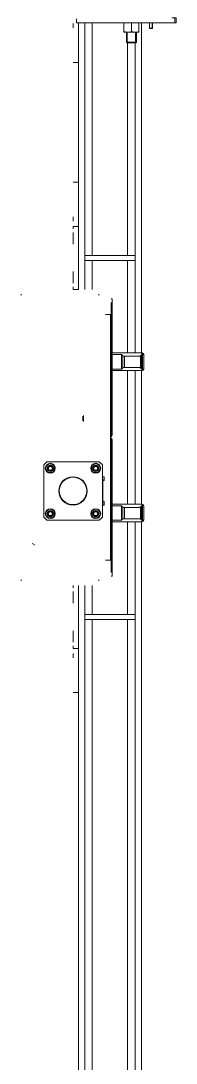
# Model space of a CAD drawing. Header units: millimetres. Extents: x 2179 to 48742, y 3478 to 161002.
# Drawn here: x 24008 to 24254, y 133005 to 134659 of the extents above; entities that cross this region are included whole.
import ezdxf

# ---------------------------------------------------------------- set-up
doc = ezdxf.new("R2010")
doc.units = ezdxf.units.MM
doc.layers.add('0-1', color=7, linetype='Continuous', lineweight=9)
doc.layers.add('2966-1_navrh dispozice stroju-HK_02_dwg-1', color=7, linetype='Continuous', lineweight=9, true_color=0x919191)

# ---------------------------------------------------------------- blocks, each defined once
blk = doc.blocks.new('2966-1_navrh dispozice stroju-HK_02_dwg_SE3348-903259-1NP _ stroje')
at = {"layer": '0-1'}
for p, q in [((3397.2, 147.3), (3388.5, 147.3)), ((3397.2, 143.2), (3388.5, 143.2))]:
    blk.add_line(p, q, dxfattribs=at)
at = {"layer": '0-1', "flags": 128}
for points in [[(3388.5, 142.8), (3396.7, 142.8), (3396.7, 147.8), (3388.5, 147.8)], [(3396.7, 147.8), (3397.5, 147), (3397.5, 143.6), (3396.7, 142.8)]]:
    blk.add_lwpolyline(points, dxfattribs=at)
blk = doc.blocks.new('2966-1_navrh dispozice stroju-HK_02_dwg_SE3347-903260-1NP _ stroje')
at = {"layer": '0-1'}
blk.add_line((3389.6, 102.3), (3402.2, 102.3), dxfattribs=at)
at = {"layer": '0-1', "flags": 128}
for points in [[(3389.6, 126.3), (3402.2, 126.3), (3403.3, 126.3), (3403.3, 120.3), (3403.3, 108.3), (3403.3, 102.3), (3402.2, 102.3), (3403.3, 108.3)], [(3389.6, 114.3), (3402.2, 114.3), (3403.3, 120.3)]]:
    blk.add_lwpolyline(points, dxfattribs=at)
at = {"layer": '0-1'}
for centre in [(3384.8, 120), (3384.8, 108)]:
    blk.add_arc(centre, 18.5, 0.6528, 19.6034, dxfattribs=at)
blk = doc.blocks.new('2966-1_navrh dispozice stroju-HK_02_dwg_SE3345-903261-1NP _ stroje')
at = {"layer": '0-1'}
for p, q in [((3403.3, 121), (3419.9, 121)), ((3403.3, 107.5), (3419.9, 107.5))]:
    blk.add_line(p, q, dxfattribs=at)
at = {"layer": '0-1', "flags": 128}
for points in [[(3403.3, 122.3), (3418.9, 122.3), (3418.9, 106.3), (3403.3, 106.3)], [(3418.9, 106.3), (3419.9, 107.3), (3419.9, 121.3), (3418.9, 122.3)]]:
    blk.add_lwpolyline(points, dxfattribs=at)
blk = doc.blocks.new('2966-1_navrh dispozice stroju-HK_02_dwg_SE3335-903271-1NP _ stroje')
at = {"layer": '0-1'}
blk.add_line((3380.5, 178.6), (3380.5, 183.3), dxfattribs=at)
at = {"layer": '0-1', "flags": 128}
blk.add_lwpolyline([(3382, 27.3), (3388.5, 27.3), (3388.5, 183.3), (3380.5, 183.3), (3380.5, 185.3), (3388.5, 185.3), (3388.5, 183.3)], dxfattribs=at)
blk = doc.blocks.new('2966-1_navrh dispozice stroju-HK_02_dwg_SE2993-903398-1NP _ stroje')
at = {"layer": '0-1', "flags": 128}
blk.add_lwpolyline([(4327.5, 40.3), (4335.5, 40.3), (4335.5, 120.3), (4327.5, 120.3)], close=True, dxfattribs=at)
blk = doc.blocks.new('2966-1_navrh dispozice stroju-HK_02_dwg_SE2992-903399-1NP _ stroje')
at = {"layer": '0-1', "flags": 128}
blk.add_lwpolyline([(3757.5, 40.3), (3765.5, 40.3), (3765.5, 120.3), (3757.5, 120.3)], close=True, dxfattribs=at)
blk = doc.blocks.new('2966-1_navrh dispozice stroju-HK_02_dwg_SE2986-903400-1NP _ stroje')
at = {"layer": '0-1'}
for p, q in [((3912.5, 120.3), (3419.9, 120.3)), ((4152.5, 120.3), (3940.5, 120.3)), ((5535.4, 120.3), (4180.5, 120.3))]:
    blk.add_line(p, q, dxfattribs=at)
blk = doc.blocks.new('2966-1_navrh dispozice stroju-HK_02_dwg_SE2987-903401-1NP _ stroje')
at = {"layer": '0-1'}
for p, q in [((3757.5, 108.3), (3419.9, 108.3)), ((3912.5, 108.3), (3765.5, 108.3)), ((4152.5, 108.3), (3940.5, 108.3)), ((4327.5, 108.3), (4180.5, 108.3)), ((5293.5, 108.3), (4335.5, 108.3))]:
    blk.add_line(p, q, dxfattribs=at)
blk = doc.blocks.new('2966-1_navrh dispozice stroju-HK_02_dwg_SE2988-903402-1NP _ stroje')
at = {"layer": '0-1'}
for p, q in [((3757.5, 52.3), (3388.5, 52.3)), ((3811.5, 52.3), (3765.5, 52.3)), ((4327.5, 52.3), (4281.5, 52.3)), ((5293.5, 52.3), (4335.5, 52.3))]:
    blk.add_line(p, q, dxfattribs=at)
blk = doc.blocks.new('2966-1_navrh dispozice stroju-HK_02_dwg_SE2989-903403-1NP _ stroje')
at = {"layer": '0-1'}
for p, q in [((3811.5, 40.3), (3388.5, 40.3)), ((5347.5, 40.3), (4281.5, 40.3))]:
    blk.add_line(p, q, dxfattribs=at)
blk = doc.blocks.new('2966-1_navrh dispozice stroju-HK_02_dwg_SE2990-903404-1NP _ stroje')
at = {"layer": '0-1'}
for p, q in [((3641.5, 30.3), (3388.5, 30.3)), ((5177.5, 30.3), (4451.5, 30.3))]:
    blk.add_line(p, q, dxfattribs=at)
blk = doc.blocks.new('2966-1_navrh dispozice stroju-HK_02_dwg_SE2991-903405-1NP _ stroje')
at = {"layer": '0-1'}
for p, q in [((3912.5, 130.3), (3388.5, 130.3)), ((4152.5, 130.3), (3940.5, 130.3)), ((5903.5, 130.3), (4180.5, 130.3))]:
    blk.add_line(p, q, dxfattribs=at)
blk = doc.blocks.new('2966-1_navrh dispozice stroju-HK_02_dwg_SE2985-903406-1NP _ stroje')
for name in ['2966-1_navrh dispozice stroju-HK_02_dwg_SE2991-903405-1NP _ stroje', '2966-1_navrh dispozice stroju-HK_02_dwg_SE2986-903400-1NP _ stroje', '2966-1_navrh dispozice stroju-HK_02_dwg_SE2987-903401-1NP _ stroje', '2966-1_navrh dispozice stroju-HK_02_dwg_SE2988-903402-1NP _ stroje', '2966-1_navrh dispozice stroju-HK_02_dwg_SE2989-903403-1NP _ stroje', '2966-1_navrh dispozice stroju-HK_02_dwg_SE2990-903404-1NP _ stroje']:
    blk.add_blockref(name, (0, 0))
blk = doc.blocks.new('2966-1_navrh dispozice stroju-HK_02_dwg_SE2972-903412-1NP _ stroje')
at = {"layer": '0-1'}
for p, q in [((3211.5, 30.3), (3281.5, 30.3)), ((3388.5, 30.3), (3451.5, 30.3))]:
    blk.add_line(p, q, dxfattribs=at)
blk = doc.blocks.new('2966-1_navrh dispozice stroju-HK_02_dwg_SE2973-903413-1NP _ stroje')
at = {"layer": '0-1'}
for p, q in [((3266.5, 22.3), (3273.5, 22.3)), ((3389.5, 22.3), (3396.5, 22.3))]:
    blk.add_line(p, q, dxfattribs=at)
blk = doc.blocks.new('2966-1_navrh dispozice stroju-HK_02_dwg_SE2971-903414-1NP _ stroje')
at = {"layer": '0-1'}
for p, q in [((3211.5, 30.3), (3211.5, 22.3)), ((3451.5, 30.3), (3451.5, 22.3))]:
    blk.add_line(p, q, dxfattribs=at)
for name in ['2966-1_navrh dispozice stroju-HK_02_dwg_SE2972-903412-1NP _ stroje', '2966-1_navrh dispozice stroju-HK_02_dwg_SE2973-903413-1NP _ stroje']:
    blk.add_blockref(name, (0, 0))
blk = doc.blocks.new('2966-1_navrh dispozice stroju-HK_02_dwg_SE2966-903418-1NP _ stroje')
at = {"layer": '0-1'}
for p, q in [((4281.5, 22.3), (4285.5, 22.3)), ((4291.3, 22.3), (4309.7, 22.3)), ((4353.3, 22.3), (4371.7, 22.3)), ((4377.5, 22.3), (4381.5, 22.3))]:
    blk.add_line(p, q, dxfattribs=at)
blk = doc.blocks.new('2966-1_navrh dispozice stroju-HK_02_dwg_SE2967-903419-1NP _ stroje')
at = {"layer": '0-1'}
blk.add_line((4389.5, 22.3), (4396.5, 22.3), dxfattribs=at)
blk = doc.blocks.new('2966-1_navrh dispozice stroju-HK_02_dwg_SE2965-903420-1NP _ stroje')
at = {"layer": '0-1'}
blk.add_line((4381.5, 30.3), (4381.5, 22.3), dxfattribs=at)
at = {"layer": '0-1', "flags": 128}
blk.add_lwpolyline([(4281.5, 30.3), (4381.5, 30.3), (4451.5, 30.3), (4451.5, 22.3)], dxfattribs=at)
for name in ['2966-1_navrh dispozice stroju-HK_02_dwg_SE2966-903418-1NP _ stroje', '2966-1_navrh dispozice stroju-HK_02_dwg_SE2967-903419-1NP _ stroje']:
    blk.add_blockref(name, (0, 0))
blk = doc.blocks.new('2966-1_navrh dispozice stroju-HK_02_dwg_SE2949-903436-1NP _ stroje')
at = {"layer": '0-1'}
for p, q in [((3711.5, 22.3), (3715.5, 22.3)), ((3721.3, 22.3), (3739.7, 22.3)), ((3783.3, 22.3), (3801.7, 22.3)), ((3807.5, 22.3), (3811.5, 22.3))]:
    blk.add_line(p, q, dxfattribs=at)
blk = doc.blocks.new('2966-1_navrh dispozice stroju-HK_02_dwg_SE2948-903437-1NP _ stroje')
at = {"layer": '0-1'}
for p, q in [((3696.5, 22.3), (3703.5, 22.3)), ((3711.5, 30.3), (3711.5, 22.3)), ((3811.5, 30.3), (3811.5, 22.3))]:
    blk.add_line(p, q, dxfattribs=at)
at = {"layer": '0-1', "flags": 128}
blk.add_lwpolyline([(3641.5, 22.3), (3641.5, 30.3), (3711.5, 30.3), (3811.5, 30.3)], dxfattribs=at)
blk.add_blockref('2966-1_navrh dispozice stroju-HK_02_dwg_SE2949-903436-1NP _ stroje', (0, 0))
blk = doc.blocks.new('2966-1_navrh dispozice stroju-HK_02_dwg_SE1691-903944-1NP _ stroje')
at = {"layer": '0-1'}
for p, q in [((3918.5, 82.3), (3918.5, 81.3)), ((3934.5, 81.3), (3934.5, 82.3))]:
    blk.add_line(p, q, dxfattribs=at)
blk = doc.blocks.new('2966-1_navrh dispozice stroju-HK_02_dwg_SE1690-903945-1NP _ stroje')
at = {"layer": '0-1'}
for p, q in [((3936.1, 128.5), (3916.9, 128.5)), ((3917.5, 103.3), (3935.5, 103.3))]:
    blk.add_line(p, q, dxfattribs=at)
at = {"layer": '0-1', "flags": 128}
for points in [[(3915, 131.8), (3938, 131.8), (3938, 133.8), (3915, 133.8), (3915, 131.8), (3915, 130.4), (3938, 130.4), (3938, 131.8)], [(3912.5, 83.8), (3912.5, 129.8), (3912.5, 131.3)], [(3917.5, 126.3), (3917.5, 100.8), (3935.5, 100.8), (3935.5, 126.3)], [(3940.5, 131.3), (3940.5, 129.8), (3940.5, 83.8)], [(3938, 83.8), (3938, 98.9), (3915, 98.9), (3915, 83.8)]]:
    blk.add_lwpolyline(points, dxfattribs=at)
at = {"layer": '0-1'}
for centre, radius, start, end in [((3915, 131.3), 2.5, 90, 180), ((3938, 131.3), 2.5, 0, 90), ((3911.4, 125), 6.49, 32.4191, 56.8022), ((3941.6, 125), 6.49, 123.1978, 147.5809)]:
    blk.add_arc(centre, radius, start, end, dxfattribs=at)
for points, knots in [([(3915, 131.8), (3914.7, 131.8), (3914.3, 131.7), (3913.7, 131.5), (3913.3, 131.3), (3913, 131), (3912.6, 130.5), (3912.5, 130.1), (3912.5, 129.8)], [0, 0, 0, 0, 0.250161, 0.375224, 0.500264, 0.625267, 0.750223, 1, 1, 1, 1]), ([(3916.9, 128.5), (3917.1, 128.1), (3917.4, 127.5), (3917.5, 126.7), (3917.5, 126.3)], [0, 0, 0, 0, 0.499999, 1, 1, 1, 1]), ([(3935.5, 126.3), (3935.5, 126.7), (3935.6, 127.5), (3935.9, 128.1), (3936.1, 128.5)], [0, 0, 0, 0, 0.499999, 1, 1, 1, 1]), ([(3940.5, 129.8), (3940.5, 130.1), (3940.4, 130.5), (3940, 131), (3939.7, 131.3), (3939.3, 131.5), (3938.7, 131.7), (3938.3, 131.8), (3938, 131.8)], [0, 0, 0, 0, 0.249775, 0.37473, 0.499732, 0.624771, 0.749834, 1, 1, 1, 1]), ([(3915, 98.9), (3915.1, 98.9), (3915.1, 99), (3915.2, 99.1), (3915.3, 99.2), (3915.4, 99.3), (3915.5, 99.3), (3915.6, 99.4), (3915.6, 99.5), (3915.7, 99.6), (3915.8, 99.6), (3915.9, 99.7), (3916, 99.8), (3916, 99.9), (3916.1, 99.9), (3916.2, 100), (3916.3, 100.1), (3916.4, 100.1), (3916.5, 100.2), (3916.6, 100.3), (3916.6, 100.3), (3916.7, 100.4), (3916.8, 100.5), (3916.9, 100.5), (3917, 100.6), (3917.1, 100.6), (3917.2, 100.7), (3917.3, 100.8), (3917.4, 100.8)], [0, 0, 0, 0, 0.071437, 0.107156, 0.142874, 0.178593, 0.214311, 0.25003, 0.285748, 0.321467, 0.357186, 0.392904, 0.428623, 0.464341, 0.50006, 0.535778, 0.571497, 0.607216, 0.642934, 0.678653, 0.714372, 0.75009, 0.785809, 0.821527, 0.857246, 0.892964, 0.928678, 1, 1, 1, 1]), ([(3935.6, 100.8), (3935.7, 100.8), (3935.8, 100.7), (3935.9, 100.6), (3936, 100.6), (3936.1, 100.5), (3936.2, 100.5), (3936.3, 100.4), (3936.4, 100.3), (3936.4, 100.3), (3936.5, 100.2), (3936.6, 100.1), (3936.7, 100.1), (3936.8, 100), (3936.9, 99.9), (3937, 99.9), (3937, 99.8), (3937.1, 99.7), (3937.2, 99.6), (3937.3, 99.6), (3937.4, 99.5), (3937.4, 99.4), (3937.5, 99.3), (3937.6, 99.3), (3937.7, 99.2), (3937.8, 99.1), (3937.9, 99), (3937.9, 98.9), (3938, 98.9)], [0, 0, 0, 0, 0.071322, 0.107036, 0.142754, 0.178473, 0.214191, 0.24991, 0.285628, 0.321347, 0.357066, 0.392784, 0.428503, 0.464222, 0.49994, 0.535659, 0.571377, 0.607096, 0.642814, 0.678533, 0.714252, 0.74997, 0.785689, 0.821407, 0.857126, 0.892844, 0.928563, 1, 1, 1, 1])]:
    blk.add_open_spline(points, degree=3, knots=knots, dxfattribs=at)
blk = doc.blocks.new('2966-1_navrh dispozice stroju-HK_02_dwg_SE1689-903946-1NP _ stroje')
at = {"layer": '0-1'}
for p, q in [((4036.5, 83.8), (3836.5, 83.8)), ((4038.5, 83.8), (4041.6, 83.8)), ((4036.5, 82.3), (3836.5, 82.3))]:
    blk.add_line(p, q, dxfattribs=at)
at = {"layer": '0-1', "flags": 128}
for points in [[(3832.1, 82.3), (3836.5, 82.3), (3836.5, 83.8), (3826.5, 83.8), (3826.5, 82.3)], [(4038.5, 82.3), (4036.5, 82.3), (4036.5, 83.8), (4038.5, 83.8), (4038.5, 82.3), (4041.6, 82.3)]]:
    blk.add_lwpolyline(points, dxfattribs=at)
at = {"layer": '0-1'}
for radius, start in [(4.86, 29.0516), (3.36, 44.6183)]:
    blk.add_arc((4041.6, 78.9), radius, start, 90, dxfattribs=at)
blk = doc.blocks.new('2966-1_navrh dispozice stroju-HK_02_dwg_SE1688-903947-1NP _ stroje')
at = {"layer": '0-1'}
for p, q in [((4158.5, 82.3), (4158.5, 81.3)), ((4174.5, 81.3), (4174.5, 82.3))]:
    blk.add_line(p, q, dxfattribs=at)
blk = doc.blocks.new('2966-1_navrh dispozice stroju-HK_02_dwg_SE1687-903948-1NP _ stroje')
at = {"layer": '0-1'}
for p, q in [((4176.1, 128.5), (4156.9, 128.5)), ((4157.5, 103.3), (4175.5, 103.3))]:
    blk.add_line(p, q, dxfattribs=at)
at = {"layer": '0-1', "flags": 128}
for points in [[(4155, 131.8), (4178, 131.8), (4178, 133.8), (4155, 133.8), (4155, 131.8), (4155, 130.4), (4178, 130.4), (4178, 131.8)], [(4152.5, 83.8), (4152.5, 129.8), (4152.5, 131.3)], [(4157.5, 126.3), (4157.5, 100.8), (4175.5, 100.8), (4175.5, 126.3)], [(4180.5, 131.3), (4180.5, 129.8), (4180.5, 83.8)], [(4178, 83.8), (4178, 98.9), (4155, 98.9), (4155, 83.8)]]:
    blk.add_lwpolyline(points, dxfattribs=at)
at = {"layer": '0-1'}
for centre, radius, start, end in [((4155, 131.3), 2.5, 90, 180), ((4178, 131.3), 2.5, 0, 90), ((4151.4, 125), 6.49, 32.4191, 56.8022), ((4181.6, 125), 6.49, 123.1978, 147.5809)]:
    blk.add_arc(centre, radius, start, end, dxfattribs=at)
for points, knots in [([(4155, 131.8), (4154.7, 131.8), (4154.3, 131.7), (4153.7, 131.5), (4153.3, 131.3), (4153, 131), (4152.6, 130.5), (4152.5, 130.1), (4152.5, 129.8)], [0, 0, 0, 0, 0.250161, 0.375224, 0.500264, 0.625267, 0.750223, 1, 1, 1, 1]), ([(4156.9, 128.5), (4157.1, 128.1), (4157.4, 127.5), (4157.5, 126.7), (4157.5, 126.3)], [0, 0, 0, 0, 0.499999, 1, 1, 1, 1]), ([(4175.5, 126.3), (4175.5, 126.7), (4175.6, 127.5), (4175.9, 128.1), (4176.1, 128.5)], [0, 0, 0, 0, 0.499999, 1, 1, 1, 1]), ([(4180.5, 129.8), (4180.5, 130.1), (4180.4, 130.5), (4180, 131), (4179.7, 131.3), (4179.3, 131.5), (4178.7, 131.7), (4178.3, 131.8), (4178, 131.8)], [0, 0, 0, 0, 0.249775, 0.37473, 0.499732, 0.624771, 0.749834, 1, 1, 1, 1]), ([(4155, 98.9), (4155.1, 98.9), (4155.1, 99), (4155.2, 99.1), (4155.3, 99.2), (4155.4, 99.3), (4155.5, 99.3), (4155.6, 99.4), (4155.6, 99.5), (4155.7, 99.6), (4155.8, 99.6), (4155.9, 99.7), (4156, 99.8), (4156, 99.9), (4156.1, 99.9), (4156.2, 100), (4156.3, 100.1), (4156.4, 100.1), (4156.5, 100.2), (4156.6, 100.3), (4156.6, 100.3), (4156.7, 100.4), (4156.8, 100.5), (4156.9, 100.5), (4157, 100.6), (4157.1, 100.6), (4157.2, 100.7), (4157.3, 100.8), (4157.4, 100.8)], [0, 0, 0, 0, 0.071437, 0.107156, 0.142874, 0.178593, 0.214311, 0.25003, 0.285748, 0.321467, 0.357186, 0.392904, 0.428623, 0.464341, 0.50006, 0.535778, 0.571497, 0.607216, 0.642934, 0.678653, 0.714372, 0.75009, 0.785809, 0.821527, 0.857246, 0.892964, 0.928678, 1, 1, 1, 1]), ([(4175.6, 100.8), (4175.7, 100.8), (4175.8, 100.7), (4175.9, 100.6), (4176, 100.6), (4176.1, 100.5), (4176.2, 100.5), (4176.3, 100.4), (4176.4, 100.3), (4176.4, 100.3), (4176.5, 100.2), (4176.6, 100.1), (4176.7, 100.1), (4176.8, 100), (4176.9, 99.9), (4177, 99.9), (4177, 99.8), (4177.1, 99.7), (4177.2, 99.6), (4177.3, 99.6), (4177.4, 99.5), (4177.4, 99.4), (4177.5, 99.3), (4177.6, 99.3), (4177.7, 99.2), (4177.8, 99.1), (4177.9, 99), (4177.9, 98.9), (4178, 98.9)], [0, 0, 0, 0, 0.071322, 0.107036, 0.142754, 0.178473, 0.214191, 0.24991, 0.285628, 0.321347, 0.357066, 0.392784, 0.428503, 0.464222, 0.49994, 0.535659, 0.571377, 0.607096, 0.642814, 0.678533, 0.714252, 0.74997, 0.785689, 0.821407, 0.857126, 0.892844, 0.928563, 1, 1, 1, 1])]:
    blk.add_open_spline(points, degree=3, knots=knots, dxfattribs=at)
blk = doc.blocks.new('2966-1_navrh dispozice stroju-HK_02_dwg_SE1686-903949-1NP _ stroje')
at = {"layer": '0-1'}
for p, q in [((4054.5, 83.8), (4051.4, 83.8)), ((4056.5, 83.8), (4256.5, 83.8)), ((4056.5, 82.3), (4256.5, 82.3))]:
    blk.add_line(p, q, dxfattribs=at)
at = {"layer": '0-1', "flags": 128}
for points in [[(4054.5, 82.3), (4056.5, 82.3), (4056.5, 83.8), (4054.5, 83.8), (4054.5, 82.3), (4051.4, 82.3)], [(4260.9, 82.3), (4256.5, 82.3), (4256.5, 83.8), (4266.5, 83.8), (4266.5, 82.3)]]:
    blk.add_lwpolyline(points, dxfattribs=at)
at = {"layer": '0-1'}
for radius, end in [(4.86, 150.9484), (3.36, 135.3817)]:
    blk.add_arc((4051.4, 78.9), radius, 90, end, dxfattribs=at)
blk = doc.blocks.new('2966-1_navrh dispozice stroju-HK_02_dwg_SE1642-903993-1NP _ stroje')
at = {"layer": '0-1'}
for p, q in [((4011.8, 38.5), (4021.2, 38.5)), ((4012.8, 37.5), (4020.2, 37.5))]:
    blk.add_line(p, q, dxfattribs=at)
blk = doc.blocks.new('2966-1_navrh dispozice stroju-HK_02_dwg_SE1639-903996-1NP _ stroje')
at = {"layer": '0-1', "flags": 128}
blk.add_lwpolyline([(3851.5, 73.3), (3851.5, 81.3), (4241.5, 81.3), (4241.5, 73.3)], dxfattribs=at)
blk = doc.blocks.new('2966-1_navrh dispozice stroju-HK_02_dwg_SE1638-903997-1NP _ stroje')
at = {"layer": '0-1'}
for p, q in [((3820.5, 63.3), (3819.5, 62.3)), ((4273.5, 62.3), (4272.5, 63.3)), ((3819.5, -59.7), (3820.5, -60.7)), ((4272.5, -60.7), (4273.5, -59.7))]:
    blk.add_line(p, q, dxfattribs=at)
blk.add_arc((4221.5, -44.7), 7, 126.3313, 163.9929, dxfattribs=at)
blk = doc.blocks.new('2966-1_navrh dispozice stroju-HK_02_dwg_SE1630-903999-1NP _ stroje')
at = {"layer": '0-1', "flags": 128}
for points in [[(4173, -24.7), (4178, -19.7), (4178, 63.3), (4173, 68.3), (4090, 68.3), (4085, 63.3), (4085, -19.7), (4090, -24.7)], [(4098.5, 59.5), (4098.5, 56), (4095.5, 54.3), (4092.5, 56), (4092.5, 59.5), (4095.5, 61.2)], [(4170.5, 59.5), (4170.5, 56), (4167.5, 54.3), (4164.5, 56), (4164.5, 59.5), (4167.5, 61.2)], [(4098.5, -12.5), (4098.5, -16), (4095.5, -17.7), (4092.5, -16), (4092.5, -12.5), (4095.5, -10.8)], [(4170.5, -12.5), (4170.5, -16), (4167.5, -17.7), (4164.5, -16), (4164.5, -12.5), (4167.5, -10.8)]]:
    blk.add_lwpolyline(points, close=True, dxfattribs=at)
for points in [[(4109, 68.3), (4109, 69.3), (4109, 71), (4115, 71), (4115, 69.3)], [(4131.5, 69.3), (4112, 69.3), (4112, 68.3)], [(4131.5, 68.3), (4131.5, 69.3), (4154, 69.3), (4154, 68.3)], [(4148, 69.3), (4148, 71), (4154, 71), (4154, 69.3)]]:
    blk.add_lwpolyline(points, dxfattribs=at)
at = {"layer": '0-1'}
for centre, radius in [((4095.5, 57.8), 7.9), ((4095.5, 57.8), 7.4), ((4095.5, 57.8), 6.9), ((4095.5, 57.8), 5), ((4095.5, 57.8), 4.19), ((4167.5, 57.8), 7.9), ((4167.5, 57.8), 7.4), ((4167.5, 57.8), 6.9), ((4167.5, 57.8), 5), ((4167.5, 57.8), 4.19), ((4131.5, 21.8), 22.5), ((4131.5, 21.8), 21.7), ((4095.5, -14.2), 7.9), ((4095.5, -14.2), 7.4), ((4095.5, -14.2), 6.9), ((4095.5, -14.2), 5), ((4095.5, -14.2), 4.19), ((4167.5, -14.2), 7.9), ((4167.5, -14.2), 7.4), ((4167.5, -14.2), 6.9), ((4167.5, -14.2), 5), ((4167.5, -14.2), 4.19)]:
    blk.add_circle(centre, radius, dxfattribs=at)
blk = doc.blocks.new('2966-1_navrh dispozice stroju-HK_02_dwg-876232-1NP _ stroje')
at = {"rotation": 328.989640494807}
for name in ['2966-1_navrh dispozice stroju-HK_02_dwg_SE2985-903406-1NP _ stroje', '2966-1_navrh dispozice stroju-HK_02_dwg_SE3335-903271-1NP _ stroje', '2966-1_navrh dispozice stroju-HK_02_dwg_SE3348-903259-1NP _ stroje', '2966-1_navrh dispozice stroju-HK_02_dwg_SE2971-903414-1NP _ stroje', '2966-1_navrh dispozice stroju-HK_02_dwg_SE3347-903260-1NP _ stroje', '2966-1_navrh dispozice stroju-HK_02_dwg_SE3345-903261-1NP _ stroje', '2966-1_navrh dispozice stroju-HK_02_dwg_SE2992-903399-1NP _ stroje', '2966-1_navrh dispozice stroju-HK_02_dwg_SE2948-903437-1NP _ stroje', '2966-1_navrh dispozice stroju-HK_02_dwg_SE1689-903946-1NP _ stroje', '2966-1_navrh dispozice stroju-HK_02_dwg_SE1690-903945-1NP _ stroje', '2966-1_navrh dispozice stroju-HK_02_dwg_SE1638-903997-1NP _ stroje', '2966-1_navrh dispozice stroju-HK_02_dwg_SE1639-903996-1NP _ stroje', '2966-1_navrh dispozice stroju-HK_02_dwg_SE1691-903944-1NP _ stroje', '2966-1_navrh dispozice stroju-HK_02_dwg_SE1686-903949-1NP _ stroje', '2966-1_navrh dispozice stroju-HK_02_dwg_SE1687-903948-1NP _ stroje', '2966-1_navrh dispozice stroju-HK_02_dwg_SE1642-903993-1NP _ stroje', '2966-1_navrh dispozice stroju-HK_02_dwg_SE1630-903999-1NP _ stroje', '2966-1_navrh dispozice stroju-HK_02_dwg_SE1688-903947-1NP _ stroje', '2966-1_navrh dispozice stroju-HK_02_dwg_SE2993-903398-1NP _ stroje', '2966-1_navrh dispozice stroju-HK_02_dwg_SE2965-903420-1NP _ stroje']:
    blk.add_blockref(name, (-62300.5, 46431.8), dxfattribs=at)

msp = doc.modelspace()

# ---------------------------------------------------------------- block references
at = {"layer": '2966-1_navrh dispozice stroju-HK_02_dwg-1', "rotation": 301.0103595051887}
msp.add_blockref('2966-1_navrh dispozice stroju-HK_02_dwg-876232-1NP _ stroje', (16370.5, 60726.8), dxfattribs=at)

doc.saveas('drawing.dxf')
